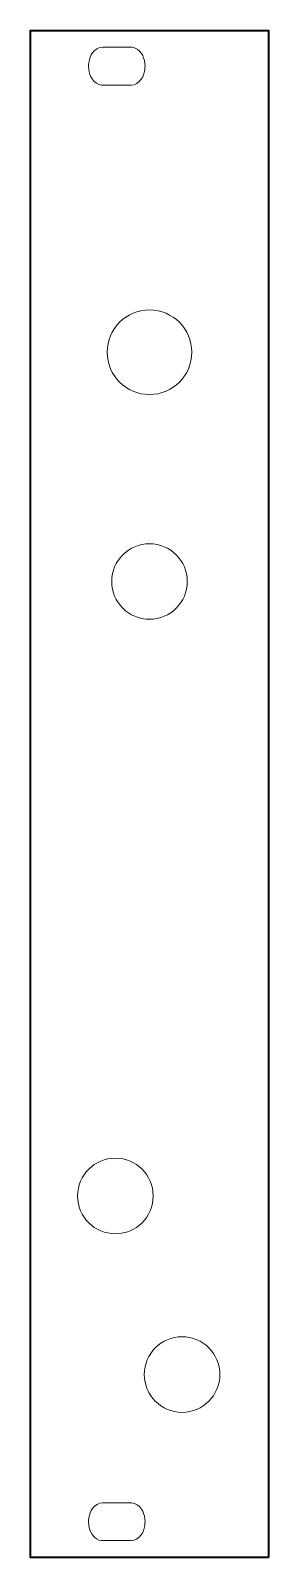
# Model space of a CAD drawing. Header units: millimetres. Extents: x 141 to 161, y 46 to 174.
import ezdxf

# ---------------------------------------------------------------- set-up
doc = ezdxf.new("R2010")
doc.units = ezdxf.units.MM
doc.header["$MEASUREMENT"] = 0
for name, color, linetype, lineweight in [('Jacks', 7, 'Continuous', 0), ('Outline', 7, 'Continuous', 0), ('Pot', 7, 'Continuous', 0), ('Screw Cutouts', 7, 'Continuous', 0), ('Switch', 7, 'Continuous', 0)]:
    doc.layers.add(name, color=color, linetype=linetype, lineweight=lineweight)

msp = doc.modelspace()

# ---------------------------------------------------------------- linework, layer by layer
at = {"layer": 'Jacks', "color": 18, "lineweight": 20, "true_color": 0x000000}
for points in [[(150.83, 76.14), (150.78, 75.83), (150.71, 75.52), (150.6, 75.23), (150.47, 74.95), (150.31, 74.69), (150.12, 74.44), (149.92, 74.22), (149.69, 74.02), (149.45, 73.83), (149.19, 73.67), (148.91, 73.54), (148.62, 73.43), (148.32, 73.36), (148, 73.31), (147.68, 73.29), (147.35, 73.31), (147.04, 73.36), (146.73, 73.43), (146.44, 73.54), (146.16, 73.67), (145.9, 73.83), (145.66, 74.02), (145.43, 74.22), (145.22, 74.44), (145.04, 74.69), (144.88, 74.95), (144.75, 75.23), (144.64, 75.52), (144.56, 75.83), (144.52, 76.14), (144.5, 76.47), (144.52, 76.79), (144.56, 77.11), (144.64, 77.41), (144.75, 77.7), (144.88, 77.98), (145.04, 78.24), (145.22, 78.49), (145.43, 78.71), (145.66, 78.92), (145.9, 79.1), (146.16, 79.26), (146.44, 79.39), (146.73, 79.5), (147.04, 79.58), (147.35, 79.62), (147.68, 79.64), (148, 79.62), (148.32, 79.58), (148.62, 79.5), (148.91, 79.39), (149.19, 79.26), (149.45, 79.1), (149.69, 78.92), (149.92, 78.71), (150.12, 78.49), (150.31, 78.24), (150.47, 77.98), (150.6, 77.7), (150.71, 77.41), (150.78, 77.11), (150.83, 76.79), (150.85, 76.47)], [(156.44, 61.14), (156.39, 60.83), (156.31, 60.52), (156.21, 60.23), (156.07, 59.95), (155.91, 59.69), (155.73, 59.45), (155.52, 59.22), (155.3, 59.02), (155.05, 58.83), (154.79, 58.67), (154.51, 58.54), (154.22, 58.44), (153.92, 58.36), (153.6, 58.31), (153.28, 58.29), (152.95, 58.31), (152.64, 58.36), (152.33, 58.44), (152.04, 58.54), (151.77, 58.67), (151.5, 58.83), (151.26, 59.02), (151.03, 59.22), (150.83, 59.45), (150.65, 59.69), (150.49, 59.95), (150.35, 60.23), (150.25, 60.52), (150.17, 60.83), (150.12, 61.14), (150.1, 61.47), (150.12, 61.79), (150.17, 62.11), (150.25, 62.41), (150.35, 62.7), (150.49, 62.98), (150.65, 63.24), (150.83, 63.49), (151.03, 63.71), (151.26, 63.92), (151.5, 64.1), (151.77, 64.26), (152.04, 64.39), (152.33, 64.5), (152.64, 64.58), (152.95, 64.63), (153.28, 64.64), (153.6, 64.63), (153.92, 64.58), (154.22, 64.5), (154.51, 64.39), (154.79, 64.26), (155.05, 64.1), (155.3, 63.92), (155.52, 63.71), (155.73, 63.49), (155.91, 63.24), (156.07, 62.98), (156.21, 62.7), (156.31, 62.41), (156.39, 62.11), (156.44, 61.79), (156.45, 61.47)]]:
    msp.add_lwpolyline(points, close=True, dxfattribs=at)
at = {"layer": 'Outline', "color": 18, "lineweight": 35, "true_color": 0x000000}
msp.add_lwpolyline([(160.54, 46.1), (140.54, 46.1), (140.54, 174.37), (160.54, 174.37)], close=True, dxfattribs=at)
at = {"layer": 'Pot', "color": 18, "lineweight": 20, "true_color": 0x000000}
msp.add_lwpolyline([(150.54, 150.9), (150.9, 150.88), (151.26, 150.83), (151.6, 150.74), (151.93, 150.62), (152.23, 150.47), (152.53, 150.29), (152.8, 150.09), (153.06, 149.86), (153.28, 149.61), (153.49, 149.33), (153.67, 149.04), (153.82, 148.73), (153.94, 148.4), (154.02, 148.06), (154.08, 147.71), (154.1, 147.34), (154.08, 146.98), (154.02, 146.63), (153.94, 146.29), (153.82, 145.96), (153.67, 145.65), (153.49, 145.36), (153.28, 145.08), (153.06, 144.83), (152.8, 144.6), (152.53, 144.4), (152.23, 144.22), (151.93, 144.07), (151.6, 143.95), (151.26, 143.86), (150.9, 143.81), (150.54, 143.79), (150.17, 143.81), (149.82, 143.86), (149.48, 143.95), (149.16, 144.07), (148.84, 144.22), (148.55, 144.4), (148.28, 144.6), (148.03, 144.83), (147.79, 145.08), (147.59, 145.36), (147.41, 145.65), (147.26, 145.96), (147.14, 146.29), (147.06, 146.63), (147, 146.98), (146.98, 147.34), (147, 147.71), (147.06, 148.06), (147.14, 148.4), (147.26, 148.73), (147.41, 149.04), (147.59, 149.33), (147.79, 149.61), (148.03, 149.86), (148.28, 150.09), (148.55, 150.29), (148.84, 150.47), (149.16, 150.62), (149.48, 150.74), (149.82, 150.83), (150.17, 150.88)], close=True, dxfattribs=at)
at = {"layer": 'Screw Cutouts', "color": 18, "lineweight": 20, "true_color": 0x000000}
for points in [[(150.16, 171.29), (150.14, 171.05), (150.1, 170.83), (150.03, 170.61), (149.94, 170.42), (149.82, 170.25), (149.65, 170.06), (149.45, 169.91), (149.24, 169.82), (149, 169.78), (146.59, 169.78), (146.52, 169.79), (146.29, 169.83), (146.08, 169.94), (145.89, 170.1), (145.72, 170.3), (145.62, 170.48), (145.53, 170.68), (145.47, 170.9), (145.43, 171.13), (145.42, 171.37), (145.42, 171.45), (145.44, 171.69), (145.49, 171.92), (145.56, 172.13), (145.65, 172.32), (145.76, 172.49), (145.93, 172.69), (146.13, 172.83), (146.35, 172.93), (146.59, 172.96), (149, 172.96), (149.06, 172.96), (149.29, 172.91), (149.5, 172.8), (149.7, 172.64), (149.86, 172.44), (149.97, 172.26), (150.05, 172.06), (150.11, 171.84), (150.15, 171.61), (150.17, 171.37)], [(150.16, 49.01), (150.14, 48.78), (150.1, 48.55), (150.03, 48.34), (149.94, 48.15), (149.82, 47.97), (149.65, 47.78), (149.45, 47.63), (149.24, 47.54), (149, 47.51), (146.59, 47.51), (146.52, 47.51), (146.29, 47.56), (146.08, 47.67), (145.89, 47.82), (145.72, 48.03), (145.62, 48.21), (145.53, 48.41), (145.47, 48.62), (145.43, 48.85), (145.42, 49.1), (145.42, 49.18), (145.44, 49.42), (145.49, 49.64), (145.56, 49.85), (145.65, 50.05), (145.76, 50.22), (145.93, 50.41), (146.13, 50.56), (146.35, 50.65), (146.59, 50.68), (149, 50.68), (149.06, 50.68), (149.29, 50.63), (149.5, 50.53), (149.7, 50.37), (149.86, 50.16), (149.97, 49.98), (150.05, 49.78), (150.11, 49.57), (150.15, 49.34), (150.17, 49.1)]]:
    msp.add_lwpolyline(points, close=True, dxfattribs=at)
at = {"layer": 'Switch', "color": 18, "lineweight": 20, "true_color": 0x000000}
msp.add_lwpolyline([(150.22, 124.93), (149.9, 124.97), (149.6, 125.05), (149.3, 125.16), (149.03, 125.29), (148.77, 125.45), (148.52, 125.63), (148.3, 125.84), (148.09, 126.07), (147.91, 126.31), (147.75, 126.57), (147.61, 126.85), (147.51, 127.14), (147.43, 127.44), (147.38, 127.76), (147.37, 128.08), (147.38, 128.41), (147.43, 128.72), (147.51, 129.03), (147.61, 129.32), (147.75, 129.6), (147.91, 129.86), (148.09, 130.1), (148.3, 130.33), (148.52, 130.53), (148.77, 130.72), (149.03, 130.88), (149.3, 131.01), (149.6, 131.12), (149.9, 131.19), (150.22, 131.24), (150.54, 131.26), (150.86, 131.24), (151.18, 131.19), (151.48, 131.12), (151.78, 131.01), (152.05, 130.88), (152.32, 130.72), (152.56, 130.53), (152.79, 130.33), (152.99, 130.1), (153.17, 129.86), (153.33, 129.6), (153.47, 129.32), (153.57, 129.03), (153.65, 128.72), (153.7, 128.41), (153.72, 128.08), (153.7, 127.76), (153.65, 127.44), (153.57, 127.14), (153.47, 126.85), (153.33, 126.57), (153.17, 126.31), (152.99, 126.07), (152.79, 125.84), (152.56, 125.63), (152.32, 125.45), (152.05, 125.29), (151.78, 125.16), (151.48, 125.05), (151.18, 124.97), (150.86, 124.93), (150.54, 124.91)], close=True, dxfattribs=at)

doc.saveas('drawing.dxf')
